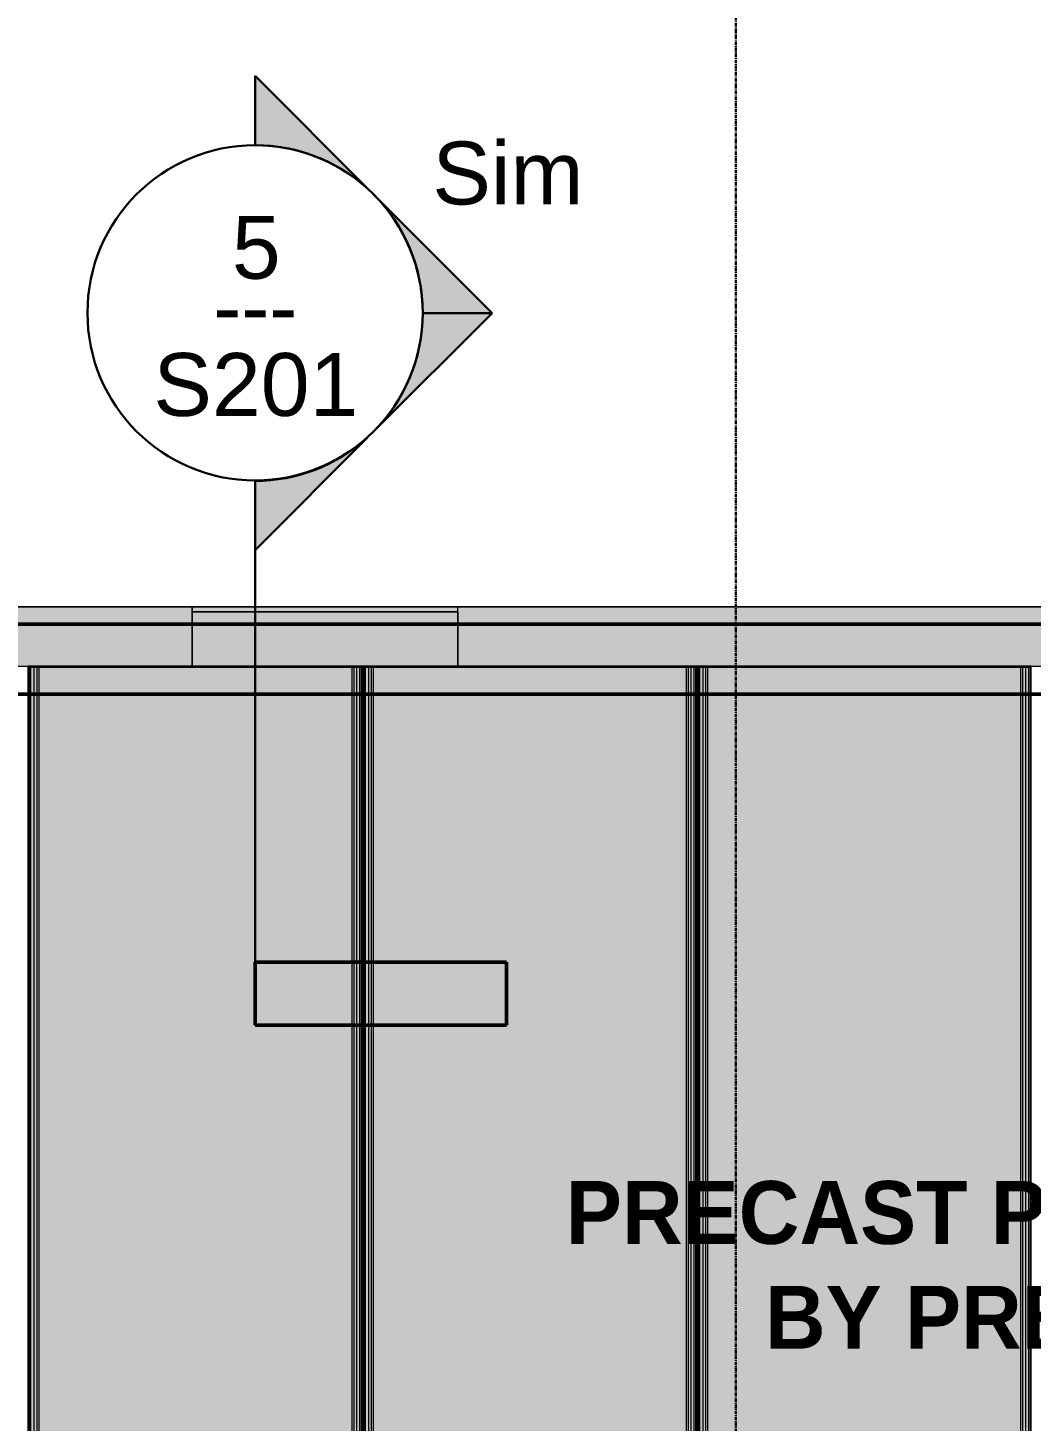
# Model space of a CAD drawing. Header units: inches. Extents: x -4126 to 627, y 9773 to 12338.
# Drawn here: x -3582.7 to -3439, y 11973.1 to 12172.6 of the extents above; entities that cross this region are included whole.
import ezdxf

# ---------------------------------------------------------------- set-up
doc = ezdxf.new("R2010")
doc.units = ezdxf.units.IN
doc.header["$MEASUREMENT"] = 0
doc.linetypes.add('Grid Line 1_2_', pattern=[0.875, 0.5, -0.125, 0.125, -0.125])
for name, color, linetype, lineweight in [('A-ANNO-IDEN', 131, 'Continuous', 30), ('A-WALL', 113, 'Continuous', 13), ('G-ANNO-SYMB', 111, 'Continuous', 30), ('S-BEAM', 12, 'Continuous', 9), ('S-FNDN', 32, 'Continuous', 13), ('S-GRID', 1, 'Continuous', 9)]:
    doc.layers.add(name, color=color, linetype=linetype, lineweight=lineweight)
doc.styles.add('Arial_1', font='arial.ttf', dxfattribs={"height": 9})
doc.styles.add('Century Gothic', font='', dxfattribs={"height": 9})
doc.styles.add('Century Gothic_B', font='', dxfattribs={"height": 9})
doc.styles.get('Century Gothic').set_extended_font_data('Century Gothic')
doc.styles.get('Century Gothic_B').set_extended_font_data('Century Gothic', bold=True)

# ---------------------------------------------------------------- blocks, each defined once
blk = doc.blocks.new('CTR - 1st Phase - Shell_rvt-1-FRAMING PLAN - 1ST FLOOR')
at = {"layer": 'A-WALL', "lineweight": 5, "transparency": 33554585}
h = blk.add_hatch(color=13, dxfattribs=at)
h.paths.add_polyline_path([(-3290.54, 12087.19), (-3290.54, 12089.69), (-3367.4, 12089.69), (-3367.4, 12087.19), (-3348.8, 12087.19), (-3348.8, 12088.19), (-3320.92, 12088.19), (-3320.92, 12087.19)], flags=0)
h.paths.add_polyline_path([(-2696.32, 12087.19), (-2696.32, 12089.69), (-2716.32, 12089.69), (-2716.32, 12087.19)], flags=0)
h.paths.add_polyline_path([(-3631.32, 12087.19), (-3628.8, 12087.19), (-3628.8, 12088.19), (-3600.92, 12088.19), (-3600.92, 12087.19), (-3559.15, 12087.19), (-3559.15, 12089.69), (-3631.32, 12089.69)], flags=0)
h.paths.add_polyline_path([(-2641.24, 12087.19), (-2641.24, 12089.69), (-2656.32, 12089.69), (-2656.32, 12087.19)], flags=0)
h.paths.add_polyline_path([(-3521.12, 12087.19), (-3405.42, 12087.19), (-3405.42, 12089.69), (-3521.12, 12089.69), (-3521.12, 12089.12)], flags=0)
h.paths.add_polyline_path([(-3144.32, 12087.19), (-3144.32, 12089.69), (-3214.11, 12089.69), (-3214.11, 12087.19)], flags=0)
h.paths.add_polyline_path([(-3252.14, 12087.19), (-3252.14, 12089.69), (-3252.51, 12089.69), (-3252.51, 12087.19)], flags=0)
for points in [[(-3521.12, 12087.19), (-3521.12, 12089.69), (-3559.15, 12089.69), (-3559.15, 12087.19), (-3531.71, 12087.19)], [(-3534.74, 12081.19), (-3521.12, 12081.19), (-3521.12, 12087.19), (-3559.15, 12087.19), (-3559.15, 12081.19), (-3534.78, 12081.19)], [(-3534.82, 12081.06), (-3534.36, 12081.06), (-3534.36, 12081.19), (-3535.2, 12081.19), (-3535.2, 12081.06)]]:
    blk.add_hatch(color=13, dxfattribs=at).paths.add_polyline_path(points, flags=0)
h = blk.add_hatch(color=13, dxfattribs=at)
h.paths.add_polyline_path([(-3823.2, 12081.06), (-3822.07, 12081.06), (-3822.03, 12081.19), (-3712.62, 12081.19), (-3712.62, 12087.19), (-3823.2, 12087.19)], flags=0)
h.paths.add_polyline_path([(-3630.54, 12081.19), (-3628.8, 12081.19), (-3628.8, 12087.19), (-3637.46, 12087.19), (-3637.46, 12081.19), (-3630.59, 12081.19)], flags=0)
h.paths.add_polyline_path([(-3582.66, 12081.19), (-3559.15, 12081.19), (-3559.15, 12087.19), (-3600.92, 12087.19), (-3600.92, 12081.19), (-3582.7, 12081.19)], flags=0)
h.paths.add_polyline_path([(-3487.74, 12081.19), (-3405.42, 12081.19), (-3405.42, 12087.19), (-3521.12, 12087.19), (-3521.12, 12081.19), (-3488.14, 12081.19)], flags=0)
h.paths.add_polyline_path([(-3673.59, 12081.19), (-3673.59, 12087.19), (-3674.6, 12087.15), (-3674.6, 12081.19)], flags=0)
h.paths.add_polyline_path([(-3295.33, 12081.19), (-3290.54, 12081.19), (-3290.54, 12087.19), (-3320.92, 12087.19), (-3320.92, 12081.19), (-3295.37, 12081.19)], flags=0)
h.paths.add_polyline_path([(-2912.27, 12081.19), (-2867.19, 12081.19), (-2867.19, 12087.19), (-2984.66, 12087.19), (-2984.66, 12081.19), (-2912.32, 12081.19)], flags=0)
h.paths.add_polyline_path([(-3151.68, 12081.19), (-3131.77, 12081.19), (-3131.77, 12087.19), (-3214.11, 12087.19), (-3214.11, 12081.19), (-3151.73, 12081.19)], flags=0)
h.paths.add_polyline_path([(-3103.8, 12081.19), (-3060.14, 12081.19), (-3060.14, 12087.19), (-3103.89, 12087.19), (-3103.88, 12081.19), (-3103.84, 12081.19)], flags=0)
h.paths.add_polyline_path([(-3020.79, 12081.19), (-3020.79, 12087.19), (-3022.11, 12087.18), (-3022.11, 12081.19)], flags=0)
h.paths.add_polyline_path([(-3252.14, 12081.19), (-3252.14, 12087.19), (-3252.51, 12087.19), (-3252.51, 12081.19)], flags=0)
h.paths.add_polyline_path([(-3348.8, 12081.19), (-3348.8, 12087.19), (-3367.4, 12087.19), (-3367.4, 12081.19)], flags=0)
h.paths.add_polyline_path([(-2656.02, 12081.19), (-2641.24, 12081.19), (-2641.24, 12087.19), (-2656.32, 12087.19), (-2656.32, 12081.19)], flags=0)
h = blk.add_hatch(color=13, dxfattribs=at)
h.paths.add_polyline_path([(-2912.27, 12081.06), (-2911.9, 12081.06), (-2911.9, 12081.19), (-2912.73, 12081.19), (-2912.73, 12081.06), (-2912.32, 12081.06)], flags=0)
h.paths.add_polyline_path([(-2960.61, 12081.06), (-2959.78, 12081.06), (-2959.78, 12081.19), (-2960.61, 12081.19)], flags=0)
h.paths.add_polyline_path([(-3487.32, 12081.06), (-3486.48, 12081.06), (-3486.48, 12081.19), (-3487.32, 12081.19)], flags=0)
h.paths.add_polyline_path([(-3582.66, 12081.06), (-3582.25, 12081.06), (-3582.25, 12081.19), (-3583.08, 12081.19), (-3583.08, 12081.06), (-3582.7, 12081.06)], flags=0)
h.paths.add_polyline_path([(-3630.13, 12081.06), (-3630.13, 12081.19), (-3630.96, 12081.19), (-3630.96, 12081.06), (-3630.5, 12081.06)], flags=0)
h.paths.add_polyline_path([(-3103.43, 12081.06), (-3103.43, 12081.19), (-3103.89, 12081.19), (-3103.88, 12081.06), (-3103.8, 12081.06)], flags=0)
h.paths.add_polyline_path([(-3439.02, 12081.06), (-3438.6, 12081.06), (-3438.6, 12081.19), (-3439.43, 12081.19), (-3439.43, 12081.06), (-3439.06, 12081.06)], flags=0)
h.paths.add_polyline_path([(-3152.14, 12081.06), (-3151.31, 12081.06), (-3151.31, 12081.19), (-3152.14, 12081.19)], flags=0)
h.paths.add_polyline_path([(-3295.37, 12081.06), (-3294.95, 12081.06), (-3294.95, 12081.19), (-3295.79, 12081.19), (-3295.79, 12081.06), (-3295.41, 12081.06)], flags=0)
h.paths.add_polyline_path([(-3199.57, 12081.06), (-3199.19, 12081.06), (-3199.19, 12081.19), (-3200.02, 12081.19), (-3200.02, 12081.06), (-3199.61, 12081.06)], flags=0)
h.paths.add_polyline_path([(-3822.07, 12081.06), (-3821.66, 12081.06), (-3821.66, 12081.19), (-3822.07, 12081.19), (-3822.07, 12081.11)], flags=0)
h.paths.add_polyline_path([(-3726.35, 12081.06), (-3725.89, 12081.06), (-3725.89, 12081.19), (-3726.72, 12081.19), (-3726.72, 12081.06)], flags=0)
h.paths.add_polyline_path([(-3774.19, 12081.06), (-3773.77, 12081.06), (-3773.77, 12081.19), (-3774.61, 12081.19), (-3774.61, 12081.06), (-3774.23, 12081.06)], flags=0)
h = blk.add_hatch(color=13, dxfattribs=at)
h.paths.add_polyline_path([(-2641.24, 12081.06), (-2641.24, 12081.19), (-2656.32, 12081.19), (-2656.32, 12081.06)], flags=0)
h.paths.add_polyline_path([(-2961.04, 12081.06), (-2960.61, 12081.06), (-2960.61, 12081.19), (-2961.04, 12081.19)], flags=0)
h.paths.add_polyline_path([(-2961.44, 12081.06), (-2961.44, 12081.19), (-2984.66, 12081.19), (-2984.66, 12081.06)], flags=0)
h.paths.add_polyline_path([(-2959.78, 12081.06), (-2959.35, 12081.06), (-2959.35, 12081.19), (-2959.78, 12081.19)], flags=0)
h.paths.add_polyline_path([(-2867.19, 12081.06), (-2867.19, 12081.19), (-2911.08, 12081.19), (-2911.08, 12081.06)], flags=0)
h.paths.add_polyline_path([(-2958.96, 12081.06), (-2913.56, 12081.06), (-2913.56, 12081.19), (-2958.96, 12081.19)], flags=0)
h.paths.add_polyline_path([(-2913.16, 12081.06), (-2912.73, 12081.06), (-2912.73, 12081.19), (-2913.16, 12081.19)], flags=0)
h.paths.add_polyline_path([(-2911.47, 12081.06), (-2911.47, 12081.19), (-2911.9, 12081.19), (-2911.9, 12081.06)], flags=0)
h.paths.add_polyline_path([(-3438.6, 12081.06), (-3438.17, 12081.06), (-3438.17, 12081.19), (-3438.6, 12081.19)], flags=0)
h.paths.add_polyline_path([(-3599.25, 12081.06), (-3583.9, 12081.06), (-3583.9, 12081.19), (-3600.92, 12081.19), (-3600.92, 12081.06)], flags=0)
h.paths.add_polyline_path([(-3367.4, 12081.06), (-3348.8, 12081.06), (-3348.8, 12081.19), (-3367.4, 12081.19)], flags=0)
h.paths.add_polyline_path([(-3405.42, 12081.06), (-3405.42, 12081.19), (-3437.78, 12081.19), (-3437.78, 12081.06)], flags=0)
h.paths.add_polyline_path([(-3628.8, 12081.06), (-3628.8, 12081.19), (-3629.3, 12081.15), (-3629.3, 12081.06)], flags=0)
h.paths.add_polyline_path([(-3633.01, 12081.06), (-3631.78, 12081.06), (-3631.78, 12081.19), (-3637.46, 12081.19), (-3637.46, 12081.06)], flags=0)
h.paths.add_polyline_path([(-3583.51, 12081.06), (-3583.08, 12081.06), (-3583.08, 12081.19), (-3583.51, 12081.19)], flags=0)
h.paths.add_polyline_path([(-3320.92, 12081.06), (-3296.61, 12081.06), (-3296.61, 12081.19), (-3320.92, 12081.19)], flags=0)
h.paths.add_polyline_path([(-3629.7, 12081.06), (-3629.7, 12081.19), (-3630.13, 12081.19), (-3630.13, 12081.06)], flags=0)
h.paths.add_polyline_path([(-3582.25, 12081.06), (-3581.82, 12081.06), (-3581.82, 12081.19), (-3582.25, 12081.19)], flags=0)
h.paths.add_polyline_path([(-3096.25, 12081.06), (-3060.14, 12081.06), (-3060.14, 12081.19), (-3102.6, 12081.19), (-3102.6, 12081.06)], flags=0)
h.paths.add_polyline_path([(-3103, 12081.06), (-3103, 12081.19), (-3103.43, 12081.19), (-3103.43, 12081.06)], flags=0)
h.paths.add_polyline_path([(-3439.43, 12081.06), (-3439.43, 12081.19), (-3439.86, 12081.19), (-3439.86, 12081.06)], flags=0)
h.paths.add_polyline_path([(-3581.42, 12081.06), (-3559.15, 12081.06), (-3559.15, 12081.19), (-3581.42, 12081.19)], flags=0)
h.paths.add_polyline_path([(-3296.22, 12081.06), (-3295.79, 12081.06), (-3295.79, 12081.19), (-3296.22, 12081.19)], flags=0)
h.paths.add_polyline_path([(-3020.79, 12081.06), (-3020.79, 12081.19), (-3022.11, 12081.19), (-3022.11, 12081.06)], flags=0)
h.paths.add_polyline_path([(-3521.12, 12081.06), (-3488.14, 12081.06), (-3488.14, 12081.19), (-3521.12, 12081.19)], flags=0)
h.paths.add_polyline_path([(-3152.14, 12081.06), (-3152.14, 12081.19), (-3152.57, 12081.19), (-3152.57, 12081.06)], flags=0)
h.paths.add_polyline_path([(-3152.97, 12081.06), (-3152.97, 12081.19), (-3198.37, 12081.19), (-3198.37, 12081.06)], flags=0)
h.paths.add_polyline_path([(-3487.74, 12081.06), (-3487.32, 12081.06), (-3487.32, 12081.19), (-3487.74, 12081.19)], flags=0)
h.paths.add_polyline_path([(-3198.76, 12081.06), (-3198.76, 12081.19), (-3199.19, 12081.19), (-3199.19, 12081.06)], flags=0)
h.paths.add_polyline_path([(-3294.95, 12081.06), (-3294.52, 12081.06), (-3294.52, 12081.19), (-3294.95, 12081.19)], flags=0)
h.paths.add_polyline_path([(-3131.77, 12081.06), (-3131.77, 12081.19), (-3150.49, 12081.19), (-3150.49, 12081.06)], flags=0)
h.paths.add_polyline_path([(-3150.88, 12081.06), (-3150.88, 12081.19), (-3151.31, 12081.19), (-3151.31, 12081.06)], flags=0)
h.paths.add_polyline_path([(-3486.48, 12081.06), (-3486.05, 12081.06), (-3486.05, 12081.19), (-3486.48, 12081.19)], flags=0)
h.paths.add_polyline_path([(-3630.96, 12081.06), (-3630.96, 12081.19), (-3631.39, 12081.19), (-3631.39, 12081.06)], flags=0)
h.paths.add_polyline_path([(-3200.02, 12081.06), (-3200.02, 12081.19), (-3200.45, 12081.19), (-3200.45, 12081.06)], flags=0)
h.paths.add_polyline_path([(-3294.13, 12081.06), (-3290.54, 12081.06), (-3290.54, 12081.19), (-3294.13, 12081.19)], flags=0)
h.paths.add_polyline_path([(-3200.85, 12081.06), (-3200.85, 12081.19), (-3214.11, 12081.19), (-3214.11, 12081.06)], flags=0)
h.paths.add_polyline_path([(-3440.26, 12081.06), (-3440.26, 12081.19), (-3485.66, 12081.19), (-3485.66, 12081.06)], flags=0)
h.paths.add_polyline_path([(-3252.14, 12081.06), (-3252.14, 12081.19), (-3252.51, 12081.19), (-3252.51, 12081.06)], flags=0)
h.paths.add_polyline_path([(-3712.62, 12081.06), (-3712.62, 12081.19), (-3725.07, 12081.19), (-3725.07, 12081.06)], flags=0)
h.paths.add_polyline_path([(-3725.46, 12081.06), (-3725.46, 12081.19), (-3725.89, 12081.19), (-3725.89, 12081.06)], flags=0)
h.paths.add_polyline_path([(-3774.61, 12081.06), (-3774.61, 12081.19), (-3775.04, 12081.19), (-3775.04, 12081.06)], flags=0)
h.paths.add_polyline_path([(-3775.43, 12081.06), (-3775.43, 12081.19), (-3820.83, 12081.16), (-3820.83, 12081.06), (-3801.85, 12081.06)], flags=0)
h.paths.add_polyline_path([(-3674.6, 12081.06), (-3673.59, 12081.06), (-3673.59, 12081.19), (-3674.6, 12081.19)], flags=0)
h.paths.add_polyline_path([(-3747.32, 12081.06), (-3727.55, 12081.06), (-3727.55, 12081.19), (-3772.95, 12081.19), (-3772.95, 12081.06)], flags=0)
h.paths.add_polyline_path([(-3773.34, 12081.06), (-3773.34, 12081.19), (-3773.77, 12081.19), (-3773.76, 12081.06)], flags=0)
h.paths.add_polyline_path([(-3726.74, 12081.06), (-3726.72, 12081.06), (-3726.72, 12081.19), (-3727.15, 12081.19), (-3727.15, 12081.06)], flags=0)
h.paths.add_polyline_path([(-3821.23, 12081.06), (-3821.23, 12081.19), (-3821.66, 12081.19), (-3821.66, 12081.06)], flags=0)
h = blk.add_hatch(color=13, dxfattribs=at)
h.paths.add_polyline_path([(-2959.35, 12081.06), (-2958.96, 12081.06), (-2958.96, 12081.19), (-2959.35, 12081.19)], flags=0)
h.paths.add_polyline_path([(-2911.08, 12081.06), (-2911.08, 12081.19), (-2911.47, 12081.19), (-2911.47, 12081.06)], flags=0)
h.paths.add_polyline_path([(-2961.04, 12081.06), (-2961.04, 12081.19), (-2961.44, 12081.19), (-2961.44, 12081.06)], flags=0)
h.paths.add_polyline_path([(-2913.56, 12081.06), (-2913.16, 12081.06), (-2913.16, 12081.19), (-2913.56, 12081.19)], flags=0)
h.paths.add_polyline_path([(-3583.9, 12081.06), (-3583.51, 12081.06), (-3583.51, 12081.19), (-3583.9, 12081.19)], flags=0)
h.paths.add_polyline_path([(-3629.3, 12081.06), (-3629.3, 12081.19), (-3629.7, 12081.19), (-3629.7, 12081.06)], flags=0)
h.paths.add_polyline_path([(-3631.78, 12081.06), (-3631.39, 12081.06), (-3631.39, 12081.19), (-3631.78, 12081.19), (-3631.78, 12081.12)], flags=0)
h.paths.add_polyline_path([(-3486.05, 12081.06), (-3485.66, 12081.06), (-3485.66, 12081.19), (-3486.05, 12081.19)], flags=0)
h.paths.add_polyline_path([(-3437.78, 12081.06), (-3437.78, 12081.19), (-3438.17, 12081.19), (-3438.17, 12081.06)], flags=0)
h.paths.add_polyline_path([(-3581.82, 12081.06), (-3581.42, 12081.06), (-3581.42, 12081.19), (-3581.82, 12081.19)], flags=0)
h.paths.add_polyline_path([(-3102.6, 12081.06), (-3102.6, 12081.19), (-3103, 12081.19), (-3103, 12081.06)], flags=0)
h.paths.add_polyline_path([(-3198.37, 12081.06), (-3198.37, 12081.19), (-3198.76, 12081.19), (-3198.76, 12081.06)], flags=0)
h.paths.add_polyline_path([(-3296.61, 12081.06), (-3296.22, 12081.06), (-3296.22, 12081.19), (-3296.61, 12081.19)], flags=0)
h.paths.add_polyline_path([(-3152.57, 12081.06), (-3152.57, 12081.19), (-3152.97, 12081.19), (-3152.97, 12081.06)], flags=0)
h.paths.add_polyline_path([(-3488.14, 12081.06), (-3487.74, 12081.06), (-3487.74, 12081.19), (-3488.14, 12081.19)], flags=0)
h.paths.add_polyline_path([(-3150.49, 12081.06), (-3150.49, 12081.19), (-3150.88, 12081.19), (-3150.88, 12081.06)], flags=0)
h.paths.add_polyline_path([(-3439.86, 12081.06), (-3439.86, 12081.19), (-3440.26, 12081.19), (-3440.26, 12081.06)], flags=0)
h.paths.add_polyline_path([(-3200.45, 12081.06), (-3200.45, 12081.19), (-3200.85, 12081.19), (-3200.85, 12081.06)], flags=0)
h.paths.add_polyline_path([(-3294.52, 12081.06), (-3294.13, 12081.06), (-3294.13, 12081.19), (-3294.52, 12081.19)], flags=0)
h.paths.add_polyline_path([(-3725.46, 12081.06), (-3725.07, 12081.06), (-3725.07, 12081.19), (-3725.46, 12081.19)], flags=0)
h.paths.add_polyline_path([(-3775.04, 12081.06), (-3775.04, 12081.19), (-3775.43, 12081.19), (-3775.43, 12081.06)], flags=0)
h.paths.add_polyline_path([(-3773.34, 12081.06), (-3772.95, 12081.06), (-3772.95, 12081.19), (-3773.34, 12081.19)], flags=0)
h.paths.add_polyline_path([(-3727.15, 12081.06), (-3727.15, 12081.19), (-3727.55, 12081.19), (-3727.55, 12081.06)], flags=0)
h.paths.add_polyline_path([(-3820.83, 12081.06), (-3820.83, 12081.19), (-3821.23, 12081.19), (-3821.23, 12081.06)], flags=0)
h = blk.add_hatch(color=13, dxfattribs=at)
h.paths.add_polyline_path([(-3534.36, 12081.06), (-3533.93, 12081.06), (-3533.93, 12081.19), (-3534.36, 12081.19)], flags=0)
h.paths.add_polyline_path([(-3536.02, 12081.06), (-3536.02, 12081.19), (-3559.15, 12081.19), (-3559.15, 12081.06)], flags=0)
h.paths.add_polyline_path([(-3521.12, 12081.06), (-3521.12, 12081.19), (-3533.54, 12081.19), (-3533.54, 12081.06), (-3531.71, 12081.06)], flags=0)
h.paths.add_polyline_path([(-3535.63, 12081.06), (-3535.2, 12081.06), (-3535.2, 12081.19), (-3535.63, 12081.19)], flags=0)
h = blk.add_hatch(color=13, dxfattribs=at)
h.paths.add_polyline_path([(-3533.54, 12081.06), (-3533.54, 12081.19), (-3533.93, 12081.19), (-3533.93, 12081.06)], flags=0)
h.paths.add_polyline_path([(-3535.63, 12081.06), (-3535.63, 12081.19), (-3536.02, 12081.19), (-3536.02, 12081.06)], flags=0)
at = {"layer": 'A-WALL', "color": 33}
for p, q in [((-3637.46, 12089.69), (-3559.15, 12089.69)), ((-3521.12, 12089.69), (-3559.15, 12089.69)), ((-3559.15, 12089.69), (-3521.12, 12089.69)), ((-3559.15, 12089.69), (-3559.15, 12087.19)), ((-3559.15, 12088.94), (-3559.15, 12089.69)), ((-3559.15, 12088.94), (-3521.12, 12088.94)), ((-3521.12, 12088.94), (-3559.15, 12088.94)), ((-3559.15, 12087.19), (-3559.15, 12088.94)), ((-3521.12, 12089.69), (-3405.42, 12089.69)), ((-3521.12, 12088.94), (-3521.12, 12089.69)), ((-3521.12, 12087.19), (-3521.12, 12089.69)), ((-3521.12, 12088.94), (-3521.12, 12087.19)), ((-3559.15, 12087.19), (-3559.15, 12081.19)), ((-3559.15, 12081.19), (-3559.15, 12087.19)), ((-3521.12, 12087.19), (-3521.12, 12081.19)), ((-3521.12, 12081.19), (-3521.12, 12087.19)), ((-3581.82, 12081.06), (-3582.25, 12081.06)), ((-3559.15, 12081.06), (-3581.42, 12081.06)), ((-3559.15, 12081.19), (-3559.15, 12081.06)), ((-3559.15, 12081.06), (-3559.15, 12081.19)), ((-3559.15, 12081.06), (-3536.02, 12081.06)), ((-3536.02, 12081.06), (-3559.15, 12081.06)), ((-3535.63, 12081.06), (-3536.02, 12081.06)), ((-3535.63, 12081.06), (-3535.2, 12081.06)), ((-3535.2, 12081.06), (-3535.63, 12081.06)), ((-3534.82, 12081.06), (-3535.2, 12081.06)), ((-3534.36, 12081.06), (-3534.74, 12081.06)), ((-3534.36, 12081.06), (-3533.93, 12081.06)), ((-3533.93, 12081.06), (-3534.36, 12081.06)), ((-3533.54, 12081.06), (-3533.93, 12081.06)), ((-3533.54, 12081.06), (-3521.12, 12081.06)), ((-3521.12, 12081.06), (-3533.54, 12081.06)), ((-3521.12, 12081.19), (-3521.12, 12081.06)), ((-3521.12, 12081.06), (-3521.12, 12081.19)), ((-3488.14, 12081.06), (-3521.12, 12081.06)), ((-3487.32, 12081.06), (-3487.74, 12081.06)), ((-3486.05, 12081.06), (-3486.48, 12081.06)), ((-3440.26, 12081.06), (-3485.66, 12081.06)), ((-3439.43, 12081.06), (-3439.86, 12081.06))]:
    blk.add_line(p, q, dxfattribs=at)
at = {"layer": 'A-WALL', "color": 253}
for p, q in [((-3144.32, 12089.69), (-3631.32, 12089.69)), ((-3582.25, 12081.06), (-3582.62, 12081.06)), ((-3581.42, 12081.06), (-3581.82, 12081.06)), ((-3536.02, 12081.06), (-3535.63, 12081.06)), ((-3535.63, 12081.06), (-3536.02, 12081.06)), ((-3535.2, 12081.06), (-3534.82, 12081.06)), ((-3534.82, 12081.06), (-3535.2, 12081.06)), ((-3534.74, 12081.06), (-3534.36, 12081.06)), ((-3534.36, 12081.06), (-3534.74, 12081.06)), ((-3533.93, 12081.06), (-3533.54, 12081.06)), ((-3533.54, 12081.06), (-3533.93, 12081.06)), ((-3487.74, 12081.06), (-3488.14, 12081.06)), ((-3486.94, 12081.06), (-3487.32, 12081.06)), ((-3486.48, 12081.06), (-3486.86, 12081.06)), ((-3485.66, 12081.06), (-3486.05, 12081.06)), ((-3439.86, 12081.06), (-3440.26, 12081.06)), ((-3439.06, 12081.06), (-3439.43, 12081.06))]:
    blk.add_line(p, q, dxfattribs=at)
at = {"layer": 'A-WALL', "color": 23}
for p, q in [((-3559.15, 12089.69), (-3521.12, 12089.69)), ((-3536.02, 12081.06), (-3559.15, 12081.06)), ((-3535.2, 12081.06), (-3535.63, 12081.06)), ((-3533.93, 12081.06), (-3534.36, 12081.06)), ((-3521.12, 12081.06), (-3533.54, 12081.06))]:
    blk.add_line(p, q, dxfattribs=at)
at = {"layer": 'A-WALL', "color": 9}
for p, q in [((-3637.46, 12087.19), (-3144.32, 12087.19)), ((-3144.32, 12087.19), (-3631.32, 12087.19)), ((-3582.62, 12081.06), (-3581.82, 12081.06)), ((-3581.82, 12081.06), (-3581.42, 12081.06)), ((-3581.42, 12081.06), (-3536.02, 12081.06)), ((-3536.02, 12081.06), (-3535.63, 12081.06)), ((-3535.63, 12081.06), (-3534.82, 12081.06)), ((-3534.74, 12081.06), (-3533.93, 12081.06)), ((-3533.93, 12081.06), (-3533.54, 12081.06)), ((-3533.54, 12081.06), (-3488.14, 12081.06)), ((-3488.14, 12081.06), (-3487.74, 12081.06)), ((-3487.74, 12081.06), (-3486.94, 12081.06)), ((-3486.86, 12081.06), (-3486.05, 12081.06)), ((-3486.05, 12081.06), (-3485.66, 12081.06)), ((-3485.66, 12081.06), (-3440.26, 12081.06)), ((-3440.26, 12081.06), (-3439.86, 12081.06)), ((-3439.86, 12081.06), (-3439.06, 12081.06))]:
    blk.add_line(p, q, dxfattribs=at)
blk = doc.blocks.new('034100 - Precast Structural Concrete - Solid Plank - 12_-V9-FRAMING PLAN - 1ST FLOOR')
at = {"layer": 'S-BEAM'}
for p, q in [((0, 23.94), (0, 23.9)), ((0, 23.94), (4, 23.94)), ((4, 23.94), (294, 23.94))]:
    blk.add_line(p, q, dxfattribs=at)
blk = doc.blocks.new('034100 - Precast Structural Concrete - Solid Plank - 12_-V10-FRAMING PLAN - 1ST FLOOR')
at = {"layer": 'S-BEAM', "transparency": 33554483}
h = blk.add_hatch(color=256, dxfattribs=at)
h.paths.add_polyline_path([(298, 23.52), (298, 23.9), (294, 23.9), (294, 23.52)], flags=0)
h.paths.add_polyline_path([(4, 23.9), (0.12, 23.9), (0.12, 23.52), (4, 23.52)], flags=0)
h = blk.add_hatch(color=256, dxfattribs=at)
h.paths.add_polyline_path([(4, -23.09), (0.12, -23.09), (0.12, -23.52), (4, -23.52)], flags=0)
h.paths.add_polyline_path([(4, -22.7), (4, 22.7), (0.12, 22.7), (0.12, -22.7), (2.73, -22.7)], flags=0)
h.paths.add_polyline_path([(4, 23.09), (4, 23.52), (0.12, 23.52), (0.12, 23.09), (2.48, 23.09)], flags=0)
for points in [[(4, 23.09), (0.12, 23.09), (0.12, 22.7), (4, 22.7)], [(294, 23.52), (294, 23.9), (4, 23.9), (4, 23.52), (136.1, 23.52)], [(294, 23.09), (4, 23.09), (4, 22.7), (294, 22.7)], [(4, -22.7), (0.12, -22.7), (0.12, -23.09), (4, -23.09)], [(294, -22.7), (4, -22.7), (4, -23.09), (294, -23.09)], [(294, -23.9), (294, -23.52), (4, -23.52), (4, -23.9), (136.1, -23.9)]]:
    blk.add_hatch(color=256, dxfattribs=at).paths.add_polyline_path(points, flags=0)
h = blk.add_hatch(color=256, dxfattribs=at)
h.paths.add_polyline_path([(294, -23.09), (4, -23.09), (4, -23.52), (294, -23.52)], flags=0)
h.paths.add_polyline_path([(294, -22.7), (294, 22.7), (4, 22.7), (4, -22.7), (136.1, -22.7)], flags=0)
h.paths.add_polyline_path([(294, 23.09), (294, 23.52), (4, 23.52), (4, 23.09), (136.1, 23.09)], flags=0)
h = blk.add_hatch(color=256, dxfattribs=at)
h.paths.add_polyline_path([(298, -23.52), (294, -23.52), (294, -23.9), (298, -23.9)], flags=0)
h.paths.add_polyline_path([(4, -23.52), (0.12, -23.52), (0.12, -23.9), (4, -23.9)], flags=0)
at = {"layer": 'S-BEAM'}
for p, q in [((0, 23.94), (0, 23.9)), ((0, 23.94), (4, 23.94)), ((4, 23.94), (294, 23.94)), ((0, 23.76), (0, 23.9)), ((0, 23.9), (0, 23.52)), ((0, 23.9), (4, 23.9)), ((0, 22.7), (0, 23.76)), ((0, 23.76), (4, 23.76)), ((0, 23.76), (4, 23.76)), ((0, 23.52), (0, -23.52)), ((0, 23.52), (4, 23.52)), ((0, 22.7), (0, 23.09)), ((0, 23.09), (0, 22.7)), ((0, 23.09), (4, 23.09)), ((0, 23.09), (4, 23.09)), ((0, 22.4), (0, 22.7)), ((0, 22.7), (4, 22.7)), ((0, -22.4), (0, 22.4)), ((0, 22.4), (4, 22.4)), ((4, 23.9), (294, 23.9)), ((4, 23.76), (294, 23.76)), ((4, 23.76), (294, 23.76)), ((4, 23.52), (294, 23.52)), ((4, 23.09), (294, 23.09)), ((4, 23.09), (294, 23.09)), ((4, 22.7), (294, 22.7)), ((4, 22.4), (294, 22.4)), ((0, -22.7), (0, -22.4)), ((0, -22.4), (4, -22.4)), ((0, -23.76), (0, -22.7)), ((0, -22.7), (0, -23.09)), ((0, -23.09), (0, -22.7)), ((0, -22.7), (4, -22.7)), ((0, -23.09), (4, -23.09)), ((0, -23.09), (4, -23.09)), ((0, -23.52), (0, -23.9)), ((4, -23.52), (0, -23.52)), ((0, -23.9), (0, -23.76)), ((4, -23.76), (0, -23.76)), ((0, -23.76), (4, -23.76)), ((0, -23.9), (0, -23.94)), ((0, -23.9), (4, -23.9)), ((4, -22.4), (294, -22.4)), ((4, -22.7), (294, -22.7)), ((4, -23.09), (294, -23.09)), ((4, -23.09), (294, -23.09)), ((294, -23.52), (4, -23.52)), ((294, -23.76), (4, -23.76)), ((4, -23.76), (294, -23.76)), ((4, -23.9), (294, -23.9)), ((0, -23.94), (4, -23.94)), ((4, -23.94), (294, -23.94))]:
    blk.add_line(p, q, dxfattribs=at)
blk = doc.blocks.new('034100 - Precast Structural Concrete - Solid Plank - 12_-V11-FRAMING PLAN - 1ST FLOOR')
at = {"layer": 'S-BEAM', "transparency": 33554483}
h = blk.add_hatch(color=256, dxfattribs=at)
h.paths.add_polyline_path([(298, 23.52), (298, 23.9), (294, 23.9), (294, 23.52)], flags=0)
h.paths.add_polyline_path([(4, 23.9), (0.12, 23.9), (0.12, 23.52), (4, 23.52)], flags=0)
h = blk.add_hatch(color=256, dxfattribs=at)
h.paths.add_polyline_path([(4, 22.7), (0.12, 22.7), (0.12, -22.7), (4, -22.7), (4, -20.87)], flags=0)
h.paths.add_polyline_path([(4, -23.09), (0.12, -23.09), (0.12, -23.52), (4, -23.52)], flags=0)
h.paths.add_polyline_path([(4, 23.09), (4, 23.52), (0.12, 23.52), (0.12, 23.09), (2.22, 23.09)], flags=0)
for points in [[(4, 23.09), (0.12, 23.09), (0.12, 22.7), (4, 22.7)], [(294, 23.9), (4, 23.9), (4, 23.52), (294, 23.52)], [(294, 23.09), (4, 23.09), (4, 22.7), (294, 22.7)], [(4, -22.7), (0.12, -22.7), (0.12, -23.09), (4, -23.09)], [(4, -23.94), (4, -23.9), (2.48, -23.94)], [(294, -22.7), (4, -22.7), (4, -23.09), (294, -23.09)], [(294, -23.52), (4, -23.52), (4, -23.9), (294, -23.9)]]:
    blk.add_hatch(color=256, dxfattribs=at).paths.add_polyline_path(points, flags=0)
h = blk.add_hatch(color=256, dxfattribs=at)
h.paths.add_polyline_path([(294, -23.52), (294, -23.09), (4, -23.09), (4, -23.52), (136.1, -23.52)], flags=0)
h.paths.add_polyline_path([(294, -22.7), (294, 22.7), (4, 22.7), (4, -22.7), (136.1, -22.7)], flags=0)
h.paths.add_polyline_path([(294, 23.09), (294, 23.52), (4, 23.52), (4, 23.09), (136.1, 23.09)], flags=0)
h = blk.add_hatch(color=256, dxfattribs=at)
h.paths.add_polyline_path([(298, -23.52), (294, -23.52), (294, -23.9), (298, -23.9)], flags=0)
h.paths.add_polyline_path([(4, -23.52), (0.12, -23.52), (0.12, -23.9), (4, -23.9)], flags=0)
at = {"layer": 'S-BEAM'}
for p, q in [((0, 23.94), (0, 23.9)), ((0, 23.94), (4, 23.94)), ((4, 23.94), (294, 23.94)), ((0, 23.76), (0, 23.9)), ((0, 23.9), (0, 23.52)), ((0, 23.9), (4, 23.9)), ((0, 22.7), (0, 23.76)), ((0, 23.76), (4, 23.76)), ((0, 23.76), (4, 23.76)), ((0, 23.52), (0, -23.52)), ((0, 23.52), (4, 23.52)), ((0, 22.7), (0, 23.09)), ((0, 23.09), (0, 22.7)), ((0, 23.09), (4, 23.09)), ((0, 23.09), (4, 23.09)), ((0, 22.4), (0, 22.7)), ((0, 22.7), (4, 22.7)), ((0, -22.4), (0, 22.4)), ((0, 22.4), (4, 22.4)), ((4, 23.9), (294, 23.9)), ((4, 23.76), (294, 23.76)), ((4, 23.76), (294, 23.76)), ((4, 23.52), (294, 23.52)), ((4, 23.09), (294, 23.09)), ((4, 23.09), (294, 23.09)), ((4, 22.7), (294, 22.7)), ((4, 22.4), (294, 22.4)), ((0, -22.7), (0, -22.4)), ((0, -22.4), (4, -22.4)), ((0, -23.76), (0, -22.7)), ((0, -22.7), (0, -23.09)), ((0, -23.09), (0, -22.7)), ((0, -22.7), (4, -22.7)), ((0, -23.09), (4, -23.09)), ((0, -23.09), (4, -23.09)), ((0, -23.52), (0, -23.9)), ((4, -23.52), (0, -23.52)), ((0, -23.9), (0, -23.76)), ((4, -23.76), (0, -23.76)), ((0, -23.76), (4, -23.76)), ((0, -23.9), (0, -23.94)), ((0, -23.9), (4, -23.9)), ((4, -22.4), (294, -22.4)), ((4, -22.7), (294, -22.7)), ((4, -23.09), (294, -23.09)), ((4, -23.09), (294, -23.09)), ((294, -23.52), (4, -23.52)), ((294, -23.76), (4, -23.76)), ((4, -23.76), (294, -23.76)), ((4, -23.9), (294, -23.9)), ((0, -23.94), (4, -23.94)), ((4, -23.94), (294, -23.94))]:
    blk.add_line(p, q, dxfattribs=at)
blk = doc.blocks.new('034100 - Precast Structural Concrete - Solid Plank - 12_-V12-FRAMING PLAN - 1ST FLOOR')
at = {"layer": 'S-BEAM', "transparency": 33554483}
h = blk.add_hatch(color=256, dxfattribs=at)
h.paths.add_polyline_path([(298, 23.52), (298, 23.9), (294, 23.9), (294, 23.52)], flags=0)
h.paths.add_polyline_path([(4, 23.9), (0.12, 23.9), (0.12, 23.52), (4, 23.52)], flags=0)
h = blk.add_hatch(color=256, dxfattribs=at)
h.paths.add_polyline_path([(4, -23.09), (0.12, -23.09), (0.12, -23.52), (4, -23.52)], flags=0)
h.paths.add_polyline_path([(4, -22.7), (4, 22.7), (0.12, 22.7), (0.12, -22.7), (2.21, -22.7)], flags=0)
h.paths.add_polyline_path([(4, 23.09), (4, 23.52), (0.12, 23.52), (0.12, 23.09), (1.97, 23.09)], flags=0)
for points in [[(4, 23.09), (0.12, 23.09), (0.12, 22.7), (4, 22.7)], [(294, 23.52), (294, 23.9), (4, 23.9), (4, 23.52), (136.1, 23.52)], [(294, 23.09), (4, 23.09), (4, 22.7), (294, 22.7)], [(4, -23.09), (4, -22.7), (0.12, -22.7), (0.12, -23.09), (2.21, -23.09)], [(294, -22.7), (4, -22.7), (4, -23.09), (294, -23.09)], [(294, -23.52), (4, -23.52), (4, -23.9), (294, -23.9)]]:
    blk.add_hatch(color=256, dxfattribs=at).paths.add_polyline_path(points, flags=0)
h = blk.add_hatch(color=256, dxfattribs=at)
h.paths.add_polyline_path([(294, -23.52), (294, -23.09), (4, -23.09), (4, -23.52), (136.1, -23.52)], flags=0)
h.paths.add_polyline_path([(294, 23.09), (294, 23.52), (4, 23.52), (4, 23.09), (136.1, 23.09)], flags=0)
h.paths.add_polyline_path([(294, 22.7), (4, 22.7), (4, -22.7), (294, -22.7)], flags=0)
h = blk.add_hatch(color=256, dxfattribs=at)
h.paths.add_polyline_path([(298, -23.52), (294, -23.52), (294, -23.9), (298, -23.9)], flags=0)
h.paths.add_polyline_path([(4, -23.52), (0.12, -23.52), (0.12, -23.9), (4, -23.9)], flags=0)
at = {"layer": 'S-BEAM'}
for p, q in [((0, 23.94), (0, 23.9)), ((0, 23.76), (0, 23.9)), ((0, 23.9), (0, 23.52)), ((0, 23.9), (4, 23.9)), ((0, 22.7), (0, 23.76)), ((0, 23.76), (4, 23.76)), ((0, 23.76), (4, 23.76)), ((0, 23.52), (0, -23.52)), ((0, 23.52), (4, 23.52)), ((0, 22.7), (0, 23.09)), ((0, 23.09), (0, 22.7)), ((0, 23.09), (4, 23.09)), ((0, 23.09), (4, 23.09)), ((0, 22.4), (0, 22.7)), ((0, 22.7), (4, 22.7)), ((0, -22.4), (0, 22.4)), ((0, 22.4), (4, 22.4)), ((4, 23.9), (294, 23.9)), ((4, 23.76), (294, 23.76)), ((4, 23.76), (294, 23.76)), ((4, 23.52), (294, 23.52)), ((4, 23.09), (294, 23.09)), ((4, 23.09), (294, 23.09)), ((4, 22.7), (294, 22.7)), ((4, 22.4), (294, 22.4)), ((0, -22.7), (0, -22.4)), ((0, -22.4), (4, -22.4)), ((0, -23.76), (0, -22.7)), ((0, -22.7), (0, -23.09)), ((0, -23.09), (0, -22.7)), ((0, -22.7), (4, -22.7)), ((0, -23.09), (4, -23.09)), ((0, -23.09), (4, -23.09)), ((0, -23.52), (0, -23.9)), ((4, -23.52), (0, -23.52)), ((0, -23.9), (0, -23.76)), ((4, -23.76), (0, -23.76)), ((0, -23.76), (4, -23.76)), ((0, -23.9), (0, -23.94)), ((0, -23.9), (4, -23.9)), ((4, -22.4), (294, -22.4)), ((4, -22.7), (294, -22.7)), ((4, -23.09), (294, -23.09)), ((4, -23.09), (294, -23.09)), ((294, -23.52), (4, -23.52)), ((294, -23.76), (4, -23.76)), ((4, -23.76), (294, -23.76)), ((4, -23.9), (294, -23.9)), ((0, -23.94), (4, -23.94)), ((4, -23.94), (294, -23.94))]:
    blk.add_line(p, q, dxfattribs=at)
blk = doc.blocks.new('Section - 3_32_ x 3_8_-1738294-FRAMING PLAN - 1ST FLOOR')
at = {"layer": 'G-ANNO-SYMB', "lineweight": 9}
blk.add_hatch(color=256, dxfattribs=at).paths.add_polyline_path([(0, 0.375), (0, 0), (-0.09375, 0), (-0.09375, 0.375)], flags=0)
at = {"layer": 'G-ANNO-SYMB', "lineweight": 50}
for p, q in [((0, 0.375), (-0.09375, 0.375)), ((-0.09375, 0.375), (-0.09375, 0)), ((0, 0), (0, 0.375)), ((-0.09375, 0), (0, 0))]:
    blk.add_line(p, q, dxfattribs=at)
blk = doc.blocks.new('Section - Section Head - Filled-1738293-FRAMING PLAN - 1ST FLOOR')
at = {"layer": 'G-ANNO-SYMB', "lineweight": 9}
h = blk.add_hatch(color=256, dxfattribs=at)
edge = h.paths.add_edge_path(flags=0)
edge.add_line((-0.4268, 0.1768), (-0.25, 0.3536))
edge.add_line((-0.25, 0.3536), (-0.25, 0.25))
edge.add_arc((-0.25, 0), 0.25, 90, 135)
h = blk.add_hatch(color=256, dxfattribs=at)
edge = h.paths.add_edge_path(flags=0)
edge.add_arc((-0.25, 0), 0.25, 45, 90)
edge.add_line((-0.25, 0.25), (-0.25, 0.3536))
edge.add_line((-0.25, 0.3536), (-0.0732, 0.1768))
h = blk.add_hatch(color=256, dxfattribs=at)
edge = h.paths.add_edge_path(flags=0)
edge.add_arc((-0.25, 0), 0.2503, 137.9216, 180)
edge.add_line((-0.5003, 0), (-0.6036, 0))
edge.add_line((-0.6036, 0), (-0.4358, 0.1678))
h = blk.add_hatch(color=256, dxfattribs=at)
edge = h.paths.add_edge_path(flags=0)
edge.add_line((-0.0642, 0.1678), (0.1036, 0))
edge.add_line((0.1036, 0), (0.0003, 0))
edge.add_arc((-0.25, 0), 0.2503, 0, 42.0784)
at = {"layer": 'G-ANNO-SYMB'}
for p, q in [((-0.25, 0.3536), (-0.4268, 0.1768)), ((-0.25, 0.25), (-0.25, 0.3536)), ((-0.0732, 0.1768), (-0.25, 0.3536)), ((-0.25, 0.3536), (-0.25, 0.25)), ((-0.4358, 0.1678), (-0.6036, 0)), ((0.1036, 0), (-0.0642, 0.1678)), ((-0.6036, 0), (-0.5003, 0)), ((0.0003, 0), (0.1036, 0))]:
    blk.add_line(p, q, dxfattribs=at)
for centre, radius, start, end in [((-0.2503, 0), 0.25, 360, 180), ((-0.25, 0), 0.25, 90, 135), ((-0.25, 0), 0.25, 45, 90), ((-0.25, 0), 0.2503, 137.9216, 180), ((-0.25, 0), 0.2503, 0, 42.0784), ((-0.2503, 0), 0.25, 180, 360)]:
    blk.add_arc(centre, radius, start, end, dxfattribs=at)

msp = doc.modelspace()

# ---------------------------------------------------------------- linework, layer by layer
at = {"layer": 'G-ANNO-SYMB'}
msp.add_line((-3550.151, 12107.734), (-3550.151, 12038.808), dxfattribs=at)
at = {"layer": 'S-FNDN', "lineweight": 50}
for p, q in [((-3829.324, 12087.189), (-1943.324, 12087.189)), ((-1953.324, 12077.189), (-3819.324, 12077.189))]:
    msp.add_line(p, q, dxfattribs=at)
at = {"layer": 'S-FNDN'}
msp.add_line((-3823.324, 12081.189), (-2186.324, 12081.189), dxfattribs=at)
at = {"layer": 'S-GRID', "linetype": 'Grid Line 1_2_', "lineweight": 30}
msp.add_line((-3481.324, 9772.61), (-3481.324, 12288.555), dxfattribs=at)

# ---------------------------------------------------------------- block references
at = {"lineweight": 5}
msp.add_blockref('CTR - 1st Phase - Shell_rvt-1-FRAMING PLAN - 1ST FLOOR', (0, 0), dxfattribs=at)
at = {"layer": 'G-ANNO-SYMB', "xscale": 95.99999999999994, "yscale": 95.99999999999994, "zscale": 95.99999999999994, "rotation": 269.9999999999996}
msp.add_blockref('Section - Section Head - Filled-1738293-FRAMING PLAN - 1ST FLOOR', (-3550.151, 12107.734), dxfattribs=at)
at = {"layer": 'G-ANNO-SYMB', "extrusion": (0, 0, -1), "xscale": 95.99999999999994, "yscale": 95.99999999999994, "zscale": 95.99999999999994, "rotation": 90.00000000000053}
msp.add_blockref('Section - 3_32_ x 3_8_-1738294-FRAMING PLAN - 1ST FLOOR', (3550.151, 12038.808), dxfattribs=at)
at = {"layer": 'S-BEAM', "rotation": 270.0000000000003}
for name, p in [('034100 - Precast Structural Concrete - Solid Plank - 12_-V9-FRAMING PLAN - 1ST FLOOR', (-3606.603, 12081.189)), ('034100 - Precast Structural Concrete - Solid Plank - 12_-V10-FRAMING PLAN - 1ST FLOOR', (-3558.721, 12081.189)), ('034100 - Precast Structural Concrete - Solid Plank - 12_-V11-FRAMING PLAN - 1ST FLOOR', (-3510.839, 12081.189)), ('034100 - Precast Structural Concrete - Solid Plank - 12_-V12-FRAMING PLAN - 1ST FLOOR', (-3462.958, 12081.189))]:
    msp.add_blockref(name, p, dxfattribs=at)

# ---------------------------------------------------------------- texts
at = {"layer": 'A-ANNO-IDEN', "lineweight": 9, "char_height": 9, "attachment_point": 1, "style": 'Century Gothic_B'}
for s, insert, width in [('PRECAST PLANK - SIZE/LAYOUT', (-3505.656, 12007.48), 224.22), ('BY PRECAST SUPPLIER', (-3477.156, 11992.48), 155.439)]:
    msp.add_mtext(s, dxfattribs=dict(at, insert=insert, width=width))
at = {"layer": 'G-ANNO-SYMB', "lineweight": 9, "char_height": 9, "attachment_point": 1}
for s, insert, width, style in [('Sim', (-3524.77, 12156.274), 26.664, 'Arial_1'), ('5', (-3553.472, 12145.642), 8.484, 'Arial_1'), ('---', (-3556.123, 12137.136), 15.453, 'Century Gothic'), ('S201', (-3564.716, 12126.006), 35.754, 'Arial_1')]:
    msp.add_mtext(s, dxfattribs=dict(at, insert=insert, width=width, style=style))

doc.saveas('drawing.dxf')
